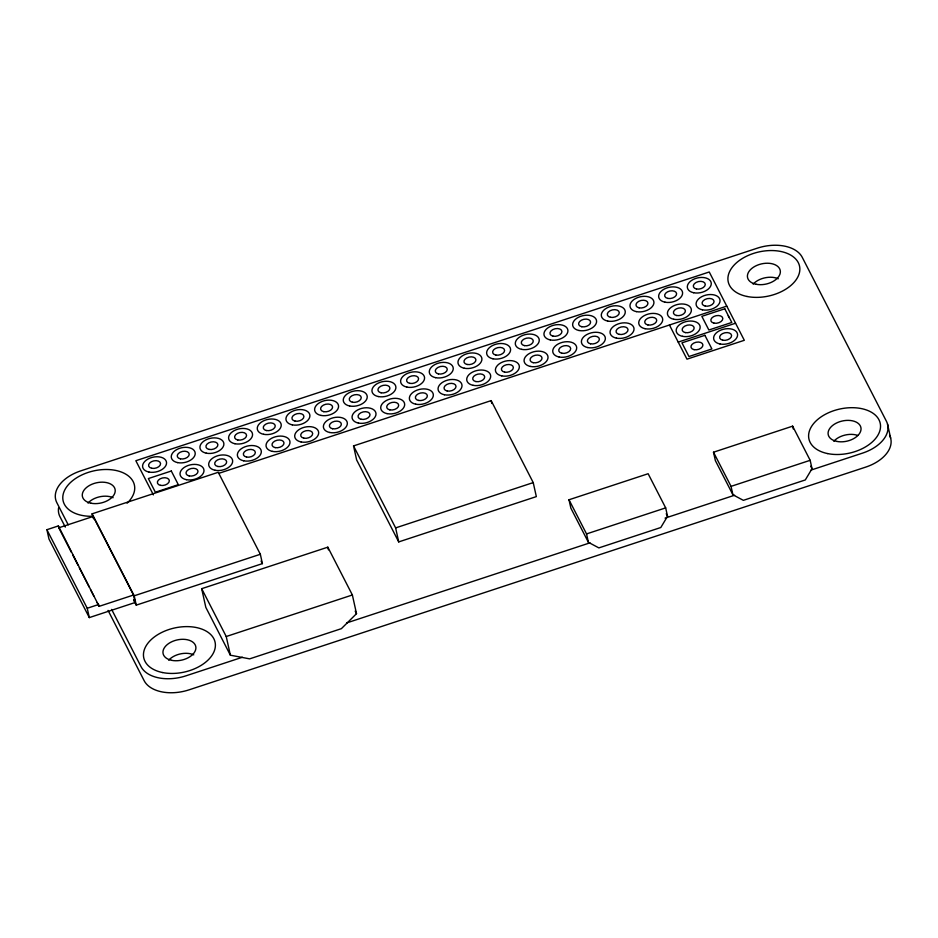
<?xml version="1.0" encoding="UTF-8"?>
<svg xmlns="http://www.w3.org/2000/svg" width="938" height="938" viewBox="0 0 938 938"><rect width="100%" height="100%" fill="white"/><g stroke="black" fill="none" stroke-linecap="round" stroke-linejoin="round"><path stroke-width="1.41" d="M667.539 516.287L660.798 527.519L598.866 547.898L588.407 542.328L570.867 508.173L569.003 499.766L648.135 473.725L665.675 507.88L667.539 516.287L666.238 513.754M812.027 468.719L805.296 479.951L743.365 500.341L732.906 494.772L715.366 460.605L713.501 452.21L792.633 426.157L810.162 460.312L812.027 468.719L810.725 466.186M356.51 613.663L341.385 628.659L249.637 658.863L230.373 655.193L205.821 607.367L201.682 588.689L327.819 547.171L352.371 594.985L356.51 613.663L355.185 611.084M92.991 517.823L92.1 513.825L218.249 472.295L260.342 554.276L262.406 563.621L136.256 605.139L133.595 599.933M46.9 529.7L58.367 525.925L99.123 606.347L133.524 595.032L135.178 602.501L89.309 617.591L48.975 539.033L46.9 529.7L87.234 608.258L89.309 617.591M218.765 473.362L726.774 306.14M58.367 525.925L58.777 527.789L93.19 516.463L133.524 595.032M353.532 445.913L491.149 400.62L533.23 482.601L536.337 496.612L398.72 541.906L356.639 459.925L353.532 445.913L395.625 527.895L398.72 541.906M678.209 342.1L735.544 323.223M87.234 608.258L98.701 604.482M92.1 513.825L134.193 595.806L260.342 554.276M395.625 527.895L533.23 482.601M201.682 588.689L226.234 636.515L352.371 594.985M569.003 499.766L586.543 533.921L665.675 507.88M713.501 452.21L731.042 486.365L810.162 460.312M242.379 657.257L185.959 675.829A36.512 22.582 -12.5 0 1 141.04 666.66L111.634 609.407M346.579 622.961L589.967 542.844M665.077 518.128L734.606 495.229M811.1 470.055L862.561 453.113A36.512 22.582 -12.5 0 0 886.445 421.303L802.26 257.34A36.512 22.582 -12.5 0 0 757.341 248.16L80.738 470.876A36.512 22.582 -12.5 0 0 56.855 502.698L68.216 524.823M669.439 325.017L686.979 359.172L744.315 340.295L709.245 271.985L135.846 460.722L153.386 494.877M261.069 561.018L262.406 563.621M133.853 599.921L135.178 602.501M65.308 527.109L59.962 516.697A36.512 22.582 -12.5 0 1 58.555 507.997M108.058 610.392L144.135 680.66A36.512 22.582 -12.5 0 0 189.066 689.84L865.668 467.124A36.512 22.582 -12.5 0 0 889.552 435.302M58.777 527.789L71.347 552.259M72.672 554.839L77.96 565.133M79.284 567.713L89.204 587.036M90.517 589.603L93.823 596.052M97.13 602.489L99.123 606.347M728.298 315.625L728.814 317.525M887.524 424.07L890.631 438.069M792.633 426.157L793.255 428.959M731.042 486.365L732.906 494.772M586.543 533.921L588.407 542.328M491.149 400.62L491.77 403.422M327.819 547.171L328.417 549.832M226.234 636.515L230.373 655.193M134.193 595.806L136.256 605.139M93.19 516.463L93.741 518.949M753.155 284.108A16.732 10.353 -12.5 0 1 778.235 278.774M833.823 441.235A16.732 10.353 -12.5 0 1 857.813 435.455M88.02 503.049A16.732 10.353 -12.5 0 1 113.099 497.715M168.688 660.176A16.732 10.353 -12.5 0 1 193.767 654.841M93.296 516.275A36.512 22.582 -12.5 0 1 64.628 490.222A36.512 22.582 -12.5 0 1 115.773 470.43A36.512 22.582 -12.5 0 1 127.099 503.202M171.302 471.017L148.356 478.568L155.38 492.227L178.314 484.676L171.302 471.017M724.793 308.79L701.847 316.341L708.87 330.012L731.804 322.461L724.793 308.79M704.884 335.312L681.949 342.862L688.961 356.522L711.907 348.971L704.884 335.312M827.668 453.593A36.512 22.582 -12.5 0 0 880.512 425.453A36.512 22.582 -12.5 0 0 825.487 414.233A36.512 22.582 -12.5 0 0 827.668 453.593M747 296.467A36.512 22.582 -12.5 0 0 799.833 268.327A36.512 22.582 -12.5 0 0 744.807 257.094A36.512 22.582 -12.5 0 0 747 296.467M162.532 672.534A36.512 22.582 -12.5 0 0 215.377 644.394A36.512 22.582 -12.5 0 0 160.351 633.162A36.512 22.582 -12.5 0 0 162.532 672.534M171.677 660.34A16.732 10.353 -12.5 0 0 195.901 647.455A16.732 10.353 -12.5 0 0 170.681 642.295A16.732 10.353 -12.5 0 0 171.677 660.34M91.009 503.214A16.732 10.353 -12.5 0 0 115.222 490.316A16.732 10.353 -12.5 0 0 90.001 485.169A16.732 10.353 -12.5 0 0 91.009 503.214M756.145 284.273A16.732 10.353 -12.5 0 0 780.357 271.387A16.732 10.353 -12.5 0 0 755.137 266.228A16.732 10.353 -12.5 0 0 756.145 284.273M836.813 441.411A16.732 10.353 -12.5 0 0 861.037 428.514A16.732 10.353 -12.5 0 0 835.817 423.366A16.732 10.353 -12.5 0 0 836.813 441.411M180.424 458.858A6.085 3.764 -12.5 0 0 189.23 454.168A6.085 3.764 -12.5 0 0 180.061 452.292A6.085 3.764 -12.5 0 0 180.424 458.858M177.61 462.61A12.171 7.527 -12.5 0 0 195.221 453.23A12.171 7.527 -12.5 0 0 176.883 449.49A12.171 7.527 -12.5 0 0 177.61 462.61M209.092 449.419A6.085 3.764 -12.5 0 0 217.897 444.729A6.085 3.764 -12.5 0 0 208.728 442.865A6.085 3.764 -12.5 0 0 209.092 449.419M206.278 453.171A12.171 7.527 -12.5 0 0 223.889 443.791A12.171 7.527 -12.5 0 0 205.551 440.051A12.171 7.527 -12.5 0 0 206.278 453.171M237.76 439.981A6.085 3.764 -12.5 0 0 246.565 435.291A6.085 3.764 -12.5 0 0 237.396 433.426A6.085 3.764 -12.5 0 0 237.76 439.981M234.946 443.733A12.171 7.527 -12.5 0 0 252.557 434.353A12.171 7.527 -12.5 0 0 234.219 430.612A12.171 7.527 -12.5 0 0 234.946 443.733M266.427 430.542A6.085 3.764 -12.5 0 0 275.244 425.852A6.085 3.764 -12.5 0 0 266.064 423.988A6.085 3.764 -12.5 0 0 266.427 430.542M263.613 434.294A12.171 7.527 -12.5 0 0 281.236 424.914A12.171 7.527 -12.5 0 0 262.886 421.174A12.171 7.527 -12.5 0 0 263.613 434.294M292.293 424.855A12.171 7.527 -12.5 0 0 309.903 415.487A12.171 7.527 -12.5 0 0 291.566 411.735A12.171 7.527 -12.5 0 0 292.293 424.855M295.107 421.115A6.085 3.764 -12.5 0 0 303.912 416.425A6.085 3.764 -12.5 0 0 294.743 414.549A6.085 3.764 -12.5 0 0 295.107 421.115M148.943 472.049A12.171 7.527 -12.5 0 0 166.554 462.669A12.171 7.527 -12.5 0 0 148.216 458.916A12.171 7.527 -12.5 0 0 148.943 472.049M151.757 468.297A6.085 3.764 -12.5 0 0 160.562 463.607A6.085 3.764 -12.5 0 0 151.393 461.731A6.085 3.764 -12.5 0 0 151.757 468.297M323.774 411.676A6.085 3.764 -12.5 0 0 332.58 406.986A6.085 3.764 -12.5 0 0 323.411 405.11A6.085 3.764 -12.5 0 0 323.774 411.676M320.96 415.417A12.171 7.527 -12.5 0 0 338.571 406.048A12.171 7.527 -12.5 0 0 320.233 402.296A12.171 7.527 -12.5 0 0 320.96 415.417M349.628 405.99A12.171 7.527 -12.5 0 0 367.239 396.61A12.171 7.527 -12.5 0 0 348.901 392.858A12.171 7.527 -12.5 0 0 349.628 405.99M352.442 402.238A6.085 3.764 -12.5 0 0 361.247 397.548A6.085 3.764 -12.5 0 0 352.078 395.672A6.085 3.764 -12.5 0 0 352.442 402.238M438.445 373.922A6.085 3.764 -12.5 0 0 447.262 369.232A6.085 3.764 -12.5 0 0 438.081 367.368A6.085 3.764 -12.5 0 0 438.445 373.922M435.631 377.674A12.171 7.527 -12.5 0 0 453.253 368.294A12.171 7.527 -12.5 0 0 434.904 364.554A12.171 7.527 -12.5 0 0 435.631 377.674M495.792 355.045A6.085 3.764 -12.5 0 0 504.597 350.366A6.085 3.764 -12.5 0 0 495.428 348.49A6.085 3.764 -12.5 0 0 495.792 355.045M521.645 349.358A12.171 7.527 -12.5 0 0 539.256 339.99A12.171 7.527 -12.5 0 0 520.918 336.238A12.171 7.527 -12.5 0 0 521.645 349.358M553.127 336.179A6.085 3.764 -12.5 0 0 561.932 331.489A6.085 3.764 -12.5 0 0 552.763 329.613A6.085 3.764 -12.5 0 0 553.127 336.179M550.313 339.931A12.171 7.527 -12.5 0 0 567.924 330.551A12.171 7.527 -12.5 0 0 549.586 326.799A12.171 7.527 -12.5 0 0 550.313 339.931M524.459 345.618A6.085 3.764 -12.5 0 0 533.265 340.928A6.085 3.764 -12.5 0 0 524.096 339.052A6.085 3.764 -12.5 0 0 524.459 345.618M409.777 383.361A6.085 3.764 -12.5 0 0 418.583 378.671A6.085 3.764 -12.5 0 0 409.414 376.795A6.085 3.764 -12.5 0 0 409.777 383.361M492.978 358.797A12.171 7.527 -12.5 0 0 510.589 349.417A12.171 7.527 -12.5 0 0 492.251 345.676A12.171 7.527 -12.5 0 0 492.978 358.797M381.109 392.799A6.085 3.764 -12.5 0 0 389.915 388.109A6.085 3.764 -12.5 0 0 380.746 386.233A6.085 3.764 -12.5 0 0 381.109 392.799M406.963 387.113A12.171 7.527 -12.5 0 0 424.574 377.733A12.171 7.527 -12.5 0 0 406.236 373.992A12.171 7.527 -12.5 0 0 406.963 387.113M378.295 396.551A12.171 7.527 -12.5 0 0 395.906 387.171A12.171 7.527 -12.5 0 0 377.568 383.431A12.171 7.527 -12.5 0 0 378.295 396.551M467.124 364.483A6.085 3.764 -12.5 0 0 475.929 359.793A6.085 3.764 -12.5 0 0 466.761 357.929A6.085 3.764 -12.5 0 0 467.124 364.483M581.795 326.741A6.085 3.764 -12.5 0 0 590.6 322.051A6.085 3.764 -12.5 0 0 581.431 320.175A6.085 3.764 -12.5 0 0 581.795 326.741M578.981 330.493A12.171 7.527 -12.5 0 0 596.591 321.113A12.171 7.527 -12.5 0 0 578.254 317.372A12.171 7.527 -12.5 0 0 578.981 330.493M464.31 368.235A12.171 7.527 -12.5 0 0 481.921 358.855A12.171 7.527 -12.5 0 0 463.583 355.115A12.171 7.527 -12.5 0 0 464.31 368.235M329.73 432.5A12.171 7.527 -12.5 0 0 347.341 423.12A12.171 7.527 -12.5 0 0 329.004 419.38A12.171 7.527 -12.5 0 0 329.73 432.5M160.527 485.368A6.085 3.764 -12.5 0 0 169.332 480.69A6.085 3.764 -12.5 0 0 160.163 478.814A6.085 3.764 -12.5 0 0 160.527 485.368M189.195 475.941A6.085 3.764 -12.5 0 0 198 471.251A6.085 3.764 -12.5 0 0 188.831 469.375A6.085 3.764 -12.5 0 0 189.195 475.941M186.381 479.681A12.171 7.527 -12.5 0 0 203.992 470.313A12.171 7.527 -12.5 0 0 185.654 466.561A12.171 7.527 -12.5 0 0 186.381 479.681M332.544 428.748A6.085 3.764 -12.5 0 0 341.35 424.058A6.085 3.764 -12.5 0 0 332.181 422.194A6.085 3.764 -12.5 0 0 332.544 428.748M303.865 438.187A6.085 3.764 -12.5 0 0 312.682 433.497A6.085 3.764 -12.5 0 0 303.502 431.632A6.085 3.764 -12.5 0 0 303.865 438.187M361.212 419.309A6.085 3.764 -12.5 0 0 370.018 414.631A6.085 3.764 -12.5 0 0 360.849 412.755A6.085 3.764 -12.5 0 0 361.212 419.309M358.398 423.061A12.171 7.527 -12.5 0 0 376.009 413.681A12.171 7.527 -12.5 0 0 357.671 409.941A12.171 7.527 -12.5 0 0 358.398 423.061M301.051 441.939A12.171 7.527 -12.5 0 0 318.674 432.559A12.171 7.527 -12.5 0 0 300.324 428.818A12.171 7.527 -12.5 0 0 301.051 441.939M217.862 466.503A6.085 3.764 -12.5 0 0 226.668 461.813A6.085 3.764 -12.5 0 0 217.499 459.937A6.085 3.764 -12.5 0 0 217.862 466.503M215.048 470.255A12.171 7.527 -12.5 0 0 232.659 460.875A12.171 7.527 -12.5 0 0 214.321 457.123A12.171 7.527 -12.5 0 0 215.048 470.255M275.197 447.625A6.085 3.764 -12.5 0 0 284.003 442.935A6.085 3.764 -12.5 0 0 274.834 441.059A6.085 3.764 -12.5 0 0 275.197 447.625M272.383 451.377A12.171 7.527 -12.5 0 0 289.994 441.997A12.171 7.527 -12.5 0 0 271.657 438.257A12.171 7.527 -12.5 0 0 272.383 451.377M243.716 460.816A12.171 7.527 -12.5 0 0 261.327 451.436A12.171 7.527 -12.5 0 0 242.989 447.696A12.171 7.527 -12.5 0 0 243.716 460.816M246.53 457.064A6.085 3.764 -12.5 0 0 255.335 452.374A6.085 3.764 -12.5 0 0 246.166 450.498A6.085 3.764 -12.5 0 0 246.53 457.064M530.416 366.441A12.171 7.527 -12.5 0 0 548.027 357.061A12.171 7.527 -12.5 0 0 529.689 353.321A12.171 7.527 -12.5 0 0 530.416 366.441M504.562 372.128A6.085 3.764 -12.5 0 0 513.367 367.438A6.085 3.764 -12.5 0 0 504.198 365.574A6.085 3.764 -12.5 0 0 504.562 372.128M447.215 391.005A6.085 3.764 -12.5 0 0 456.02 386.315A6.085 3.764 -12.5 0 0 446.851 384.439A6.085 3.764 -12.5 0 0 447.215 391.005M444.401 394.757A12.171 7.527 -12.5 0 0 462.012 385.377A12.171 7.527 -12.5 0 0 443.674 381.637A12.171 7.527 -12.5 0 0 444.401 394.757M533.23 362.689A6.085 3.764 -12.5 0 0 542.035 357.999A6.085 3.764 -12.5 0 0 532.866 356.135A6.085 3.764 -12.5 0 0 533.23 362.689M415.733 404.196A12.171 7.527 -12.5 0 0 433.344 394.816A12.171 7.527 -12.5 0 0 415.006 391.064A12.171 7.527 -12.5 0 0 415.733 404.196M418.547 400.444A6.085 3.764 -12.5 0 0 427.353 395.754A6.085 3.764 -12.5 0 0 418.184 393.878A6.085 3.764 -12.5 0 0 418.547 400.444M559.083 357.003A12.171 7.527 -12.5 0 0 576.694 347.623A12.171 7.527 -12.5 0 0 558.356 343.883A12.171 7.527 -12.5 0 0 559.083 357.003M389.88 409.883A6.085 3.764 -12.5 0 0 398.685 405.193A6.085 3.764 -12.5 0 0 389.516 403.317A6.085 3.764 -12.5 0 0 389.88 409.883M501.748 375.88A12.171 7.527 -12.5 0 0 519.359 366.5A12.171 7.527 -12.5 0 0 501.021 362.76A12.171 7.527 -12.5 0 0 501.748 375.88M561.897 353.251A6.085 3.764 -12.5 0 0 570.703 348.561A6.085 3.764 -12.5 0 0 561.534 346.697A6.085 3.764 -12.5 0 0 561.897 353.251M387.066 413.623A12.171 7.527 -12.5 0 0 404.677 404.255A12.171 7.527 -12.5 0 0 386.339 400.503A12.171 7.527 -12.5 0 0 387.066 413.623M590.565 343.824A6.085 3.764 -12.5 0 0 599.37 339.134A6.085 3.764 -12.5 0 0 590.201 337.258A6.085 3.764 -12.5 0 0 590.565 343.824M587.751 347.564A12.171 7.527 -12.5 0 0 605.362 338.196A12.171 7.527 -12.5 0 0 587.024 334.444A12.171 7.527 -12.5 0 0 587.751 347.564M473.069 385.319A12.171 7.527 -12.5 0 0 490.691 375.939A12.171 7.527 -12.5 0 0 472.342 372.198A12.171 7.527 -12.5 0 0 473.069 385.319M475.883 381.567A6.085 3.764 -12.5 0 0 484.7 376.877A6.085 3.764 -12.5 0 0 475.519 375.001A6.085 3.764 -12.5 0 0 475.883 381.567M619.232 334.385A6.085 3.764 -12.5 0 0 628.038 329.695A6.085 3.764 -12.5 0 0 618.869 327.819A6.085 3.764 -12.5 0 0 619.232 334.385M616.418 338.137A12.171 7.527 -12.5 0 0 634.029 328.757A12.171 7.527 -12.5 0 0 615.691 325.005A12.171 7.527 -12.5 0 0 616.418 338.137M667.809 298.425A6.085 3.764 -12.5 0 0 676.615 293.735A6.085 3.764 -12.5 0 0 667.446 291.87A6.085 3.764 -12.5 0 0 667.809 298.425M664.995 302.177A12.171 7.527 -12.5 0 0 682.606 292.797A12.171 7.527 -12.5 0 0 664.268 289.056A12.171 7.527 -12.5 0 0 664.995 302.177M645.086 328.699A12.171 7.527 -12.5 0 0 662.709 319.319A12.171 7.527 -12.5 0 0 644.359 315.578A12.171 7.527 -12.5 0 0 645.086 328.699M673.765 319.26A12.171 7.527 -12.5 0 0 691.376 309.88A12.171 7.527 -12.5 0 0 673.038 306.14A12.171 7.527 -12.5 0 0 673.765 319.26M676.579 315.508A6.085 3.764 -12.5 0 0 685.385 310.818A6.085 3.764 -12.5 0 0 676.216 308.942A6.085 3.764 -12.5 0 0 676.579 315.508M647.9 324.947A6.085 3.764 -12.5 0 0 656.717 320.257A6.085 3.764 -12.5 0 0 647.537 318.381A6.085 3.764 -12.5 0 0 647.9 324.947M639.141 307.863A6.085 3.764 -12.5 0 0 647.947 303.173A6.085 3.764 -12.5 0 0 638.778 301.309A6.085 3.764 -12.5 0 0 639.141 307.863M607.648 321.054A12.171 7.527 -12.5 0 0 625.271 311.674A12.171 7.527 -12.5 0 0 606.921 307.934A12.171 7.527 -12.5 0 0 607.648 321.054M610.462 317.302A6.085 3.764 -12.5 0 0 619.279 312.612A6.085 3.764 -12.5 0 0 610.099 310.736A6.085 3.764 -12.5 0 0 610.462 317.302M705.247 306.069A6.085 3.764 -12.5 0 0 714.053 301.379A6.085 3.764 -12.5 0 0 704.884 299.515A6.085 3.764 -12.5 0 0 705.247 306.069M702.433 309.821A12.171 7.527 -12.5 0 0 720.044 300.441A12.171 7.527 -12.5 0 0 701.706 296.701A12.171 7.527 -12.5 0 0 702.433 309.821M636.327 311.615A12.171 7.527 -12.5 0 0 653.938 302.235A12.171 7.527 -12.5 0 0 635.601 298.495A12.171 7.527 -12.5 0 0 636.327 311.615M696.477 288.986A6.085 3.764 -12.5 0 0 705.282 284.308A6.085 3.764 -12.5 0 0 696.113 282.432A6.085 3.764 -12.5 0 0 696.477 288.986M693.663 292.738A12.171 7.527 -12.5 0 0 711.274 283.358A12.171 7.527 -12.5 0 0 692.936 279.618A12.171 7.527 -12.5 0 0 693.663 292.738M719.962 343.976A12.171 7.527 -12.5 0 0 737.585 334.596A12.171 7.527 -12.5 0 0 719.235 330.856A12.171 7.527 -12.5 0 0 719.962 343.976M722.788 340.224A6.085 3.764 -12.5 0 0 731.593 335.546A6.085 3.764 -12.5 0 0 722.412 333.67A6.085 3.764 -12.5 0 0 722.788 340.224M694.108 349.663A6.085 3.764 -12.5 0 0 702.914 344.973A6.085 3.764 -12.5 0 0 693.745 343.109A6.085 3.764 -12.5 0 0 694.108 349.663M682.524 336.332A12.171 7.527 -12.5 0 0 700.147 326.963A12.171 7.527 -12.5 0 0 681.797 323.211A12.171 7.527 -12.5 0 0 682.524 336.332M685.338 332.591A6.085 3.764 -12.5 0 0 694.155 327.901A6.085 3.764 -12.5 0 0 684.975 326.025A6.085 3.764 -12.5 0 0 685.338 332.591M714.017 323.153A6.085 3.764 -12.5 0 0 722.823 318.463A6.085 3.764 -12.5 0 0 713.654 316.587A6.085 3.764 -12.5 0 0 714.017 323.153"/></g></svg>
